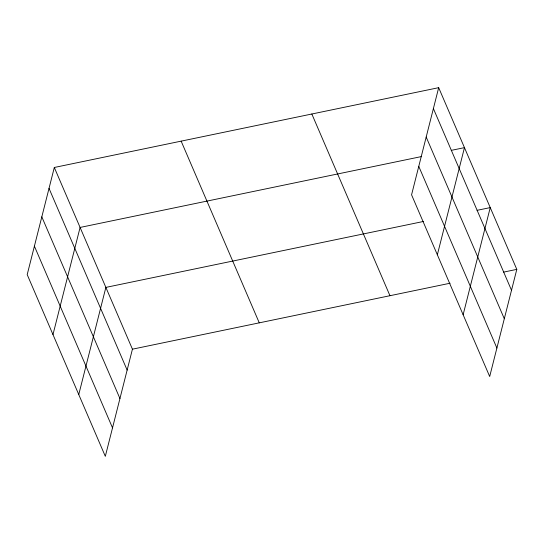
<?xml version="1.0" encoding="UTF-8"?>
<svg xmlns="http://www.w3.org/2000/svg" width="544" height="544" viewBox="0 0 544 544"><rect width="100%" height="100%" fill="white"/><g stroke="black" fill="none" stroke-linecap="round" stroke-linejoin="round"><path stroke-width="0.82" d="M54.312 167.477L27.2 274.625L105.318 456.328L132.43 349.18L54.312 167.477L438.682 87.672L516.8 269.375L489.688 376.523L411.57 194.82L438.682 87.672M52.979 334.587L80.09 227.44L421.634 156.529M78.758 394.55L105.869 287.402L423.524 221.449M437.349 254.782L464.46 147.635L451.282 150.368M463.128 314.745L490.239 207.597L477.061 210.331M132.43 349.18L450.085 283.227M503.622 272.109L516.8 269.375M433.391 108.589L511.51 290.292M426.19 137.047L504.308 318.743M418.771 166.369L496.89 348.065M311.841 114.009L389.96 295.712M181.152 141.141L259.27 322.844M49.021 188.394L127.14 370.09M41.82 216.852L119.938 398.548M34.401 246.167L112.52 427.87"/></g></svg>
